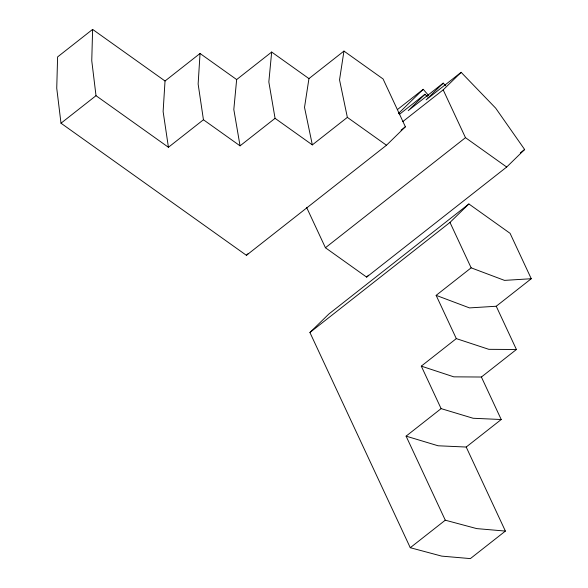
<?xml version="1.0" encoding="UTF-8"?>
<svg xmlns="http://www.w3.org/2000/svg" width="588" height="588" viewBox="0 0 588 588"><rect width="100%" height="100%" fill="white"/><g stroke="black" fill="none" stroke-linecap="round" stroke-linejoin="round"><path stroke-width="0.88" d="M92.617 29.4L91.757 60.718L96.013 95.69L168.425 147.279L203.441 119.761L198.134 84.033L200.045 53.479L236.655 79.564L233.818 109.486L240.051 145.846L275.066 118.328L268.834 81.945L271.671 52.045L308.943 78.601L304.518 107.383L312.338 144.891L347.354 117.372L339.533 79.85L343.958 51.082L383.075 78.961L405.382 126.78L386.478 145.243L246.416 255.317L60.998 123.208L56.742 88.237L57.602 56.918L92.617 29.4L165.03 80.997L163.119 111.558L168.425 147.279M246.416 255.317L248.371 253.413M398.451 113.499L423.206 89.317L428.593 95.447M427.425 96.939L424.999 94.249L408.204 110.654L443.22 83.136L445.675 85.797M443.22 83.136L426.116 99.842L461.132 72.324L495.684 108.155L524.636 149.506L506.687 167.036L366.625 277.11L325.429 247.746L306.583 207.351M402.758 121.628L443.183 89.854L461.132 72.324M496.243 306.245L516.418 349.507L488.819 349.323L456.31 338.614L421.295 366.133L453.804 376.842L481.403 377.026L501.219 419.523L473.112 418.259L441.11 408.623L406.095 436.142L438.097 445.777L466.203 447.042L505.393 531.082L470.378 558.6L441.713 556.123L410.27 547.707L309.92 332.499L328.824 314.036L468.886 203.963L510.083 233.326L531.258 278.727L496.243 306.245L469.503 307.906L436.142 295.352L471.15 267.834L504.519 280.388L531.258 278.727M366.625 277.11L368.595 275.191M309.92 332.499L449.982 222.426L468.886 203.963M60.998 123.208L96.013 95.69M165.03 80.997L200.045 53.479M236.655 79.564L271.671 52.045M308.943 78.601L343.958 51.082M397.481 109.537L423.206 89.317M399.274 114.469L424.999 94.249M401.045 130.183L405.382 126.78M325.429 247.746L465.483 137.673L506.687 167.036M520.351 152.873L524.636 149.506M481.403 377.026L516.418 349.507M466.203 447.042L501.219 419.523M410.27 547.707L445.285 520.189L476.728 528.605L505.393 531.082M347.354 117.372L386.478 145.243M275.066 118.328L312.338 144.891M203.441 119.761L240.051 145.846M443.183 89.854L465.483 137.673M449.982 222.426L471.15 267.834M436.142 295.352L456.31 338.614M421.295 366.133L441.11 408.623M406.095 436.142L445.285 520.189"/></g></svg>
